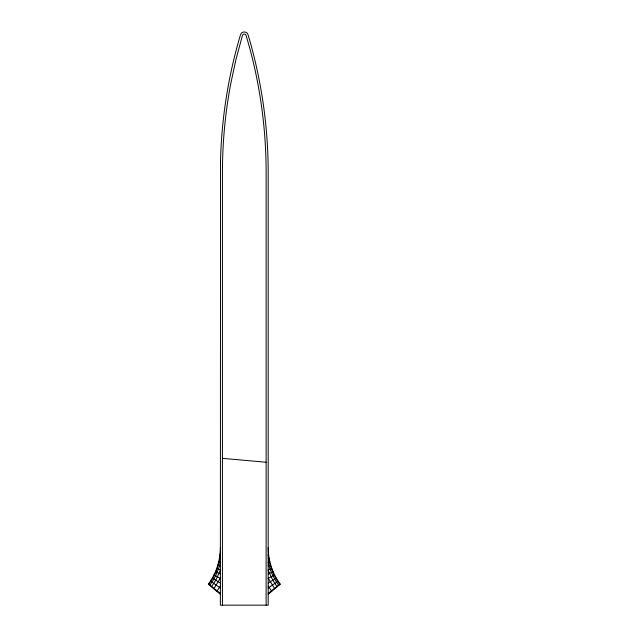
<?xml version="1.0" encoding="UTF-8"?>
<svg xmlns="http://www.w3.org/2000/svg" width="637" height="637" viewBox="0 0 637 637"><rect width="100%" height="100%" fill="white"/><g stroke="black" fill="none" stroke-linecap="round" stroke-linejoin="round"><path stroke-width="0.96" d="M220.37 594.313L208.339 584.137C216.158 573.626 220.37 560.56 220.37 547.478M220.37 554.946C219.104 565.56 215.067 575.848 208.689 584.44M220.37 562.543C218.395 570.744 214.765 578.547 209.74 585.323M220.37 570.258L215.776 580.203L211.46 586.781M220.37 578.117L213.841 588.787M220.37 586.088L216.827 591.311M268.185 594.313L280.216 584.137C272.397 573.626 268.185 560.56 268.185 547.478M268.185 593.445L280.089 583.978M268.185 588.031L278.082 581.087M268.185 583.03L276.251 578.07M268.185 578.372L274.587 574.948M268.185 573.993L273.114 571.731M268.185 569.836L271.816 568.427M268.185 565.855L270.717 565.051M268.185 562.017L269.809 561.611M268.185 558.291L269.101 558.123M268.185 554.644L268.591 554.596M222.432 458.345L266.123 462.247M219.964 554.596L220.37 554.644M219.454 558.123L220.37 558.291M218.746 561.611L220.37 562.017M217.838 565.051L220.37 565.855M216.739 568.427L220.37 569.836M215.449 571.731L220.37 573.993M213.968 574.948L220.37 578.372M212.304 578.07L220.37 583.03M210.473 581.087L220.37 588.031M208.466 583.978L220.37 593.445M279.866 584.44C273.488 575.848 269.451 565.56 268.185 554.946M278.815 585.323C273.791 578.547 270.16 570.744 268.185 562.543M277.095 586.781L272.779 580.203L268.185 570.258M274.714 588.787L268.185 578.117M271.728 591.311L268.185 586.088M249.569 47.608L246.129 35.521C245.763 33.57 242.793 33.57 242.426 35.521L235.849 59.878L230.546 84.681A480.688 480.688 0 0 0 222.44 173.145L222.432 605.15M266.123 605.15L266.123 173.145A479.765 479.765 0 0 0 249.585 47.6M220.529 160.365L220.37 605.15L268.185 605.15L268.185 173.137C268.209 126.365 261.433 79.609 248.08 34.788C247.22 30.99 241.335 30.99 240.475 34.788C228.341 75.532 221.636 117.869 220.529 160.365"/></g></svg>
